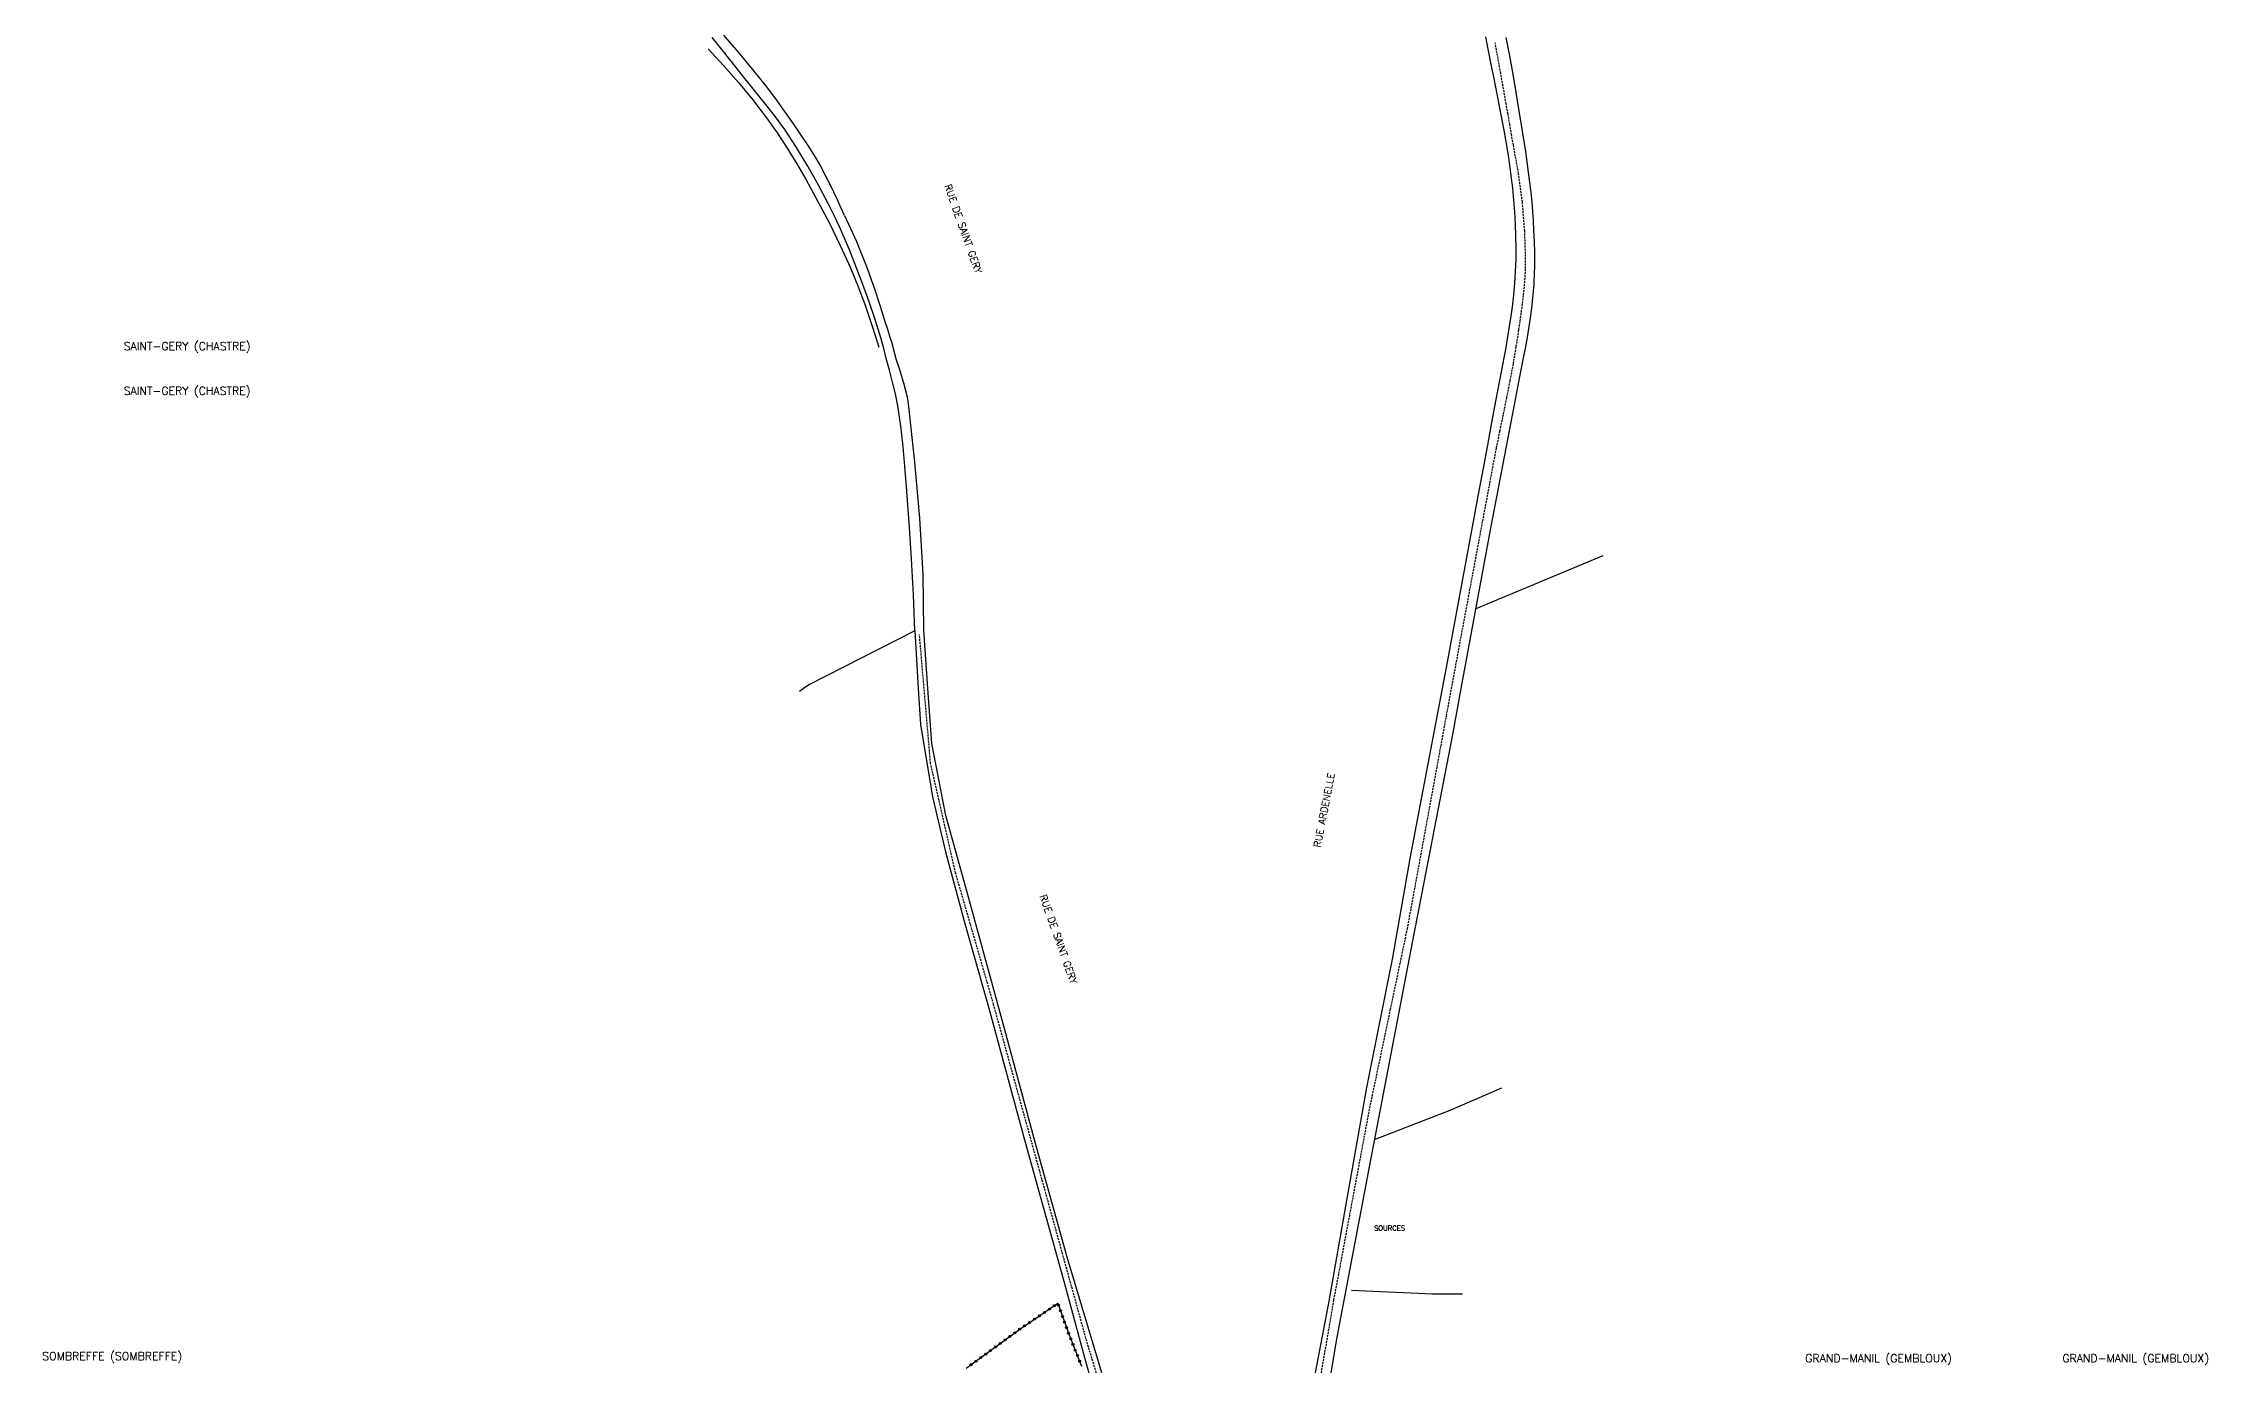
# Model space of a CAD drawing. Header units: millimetres. Extents: x 168000 to 169000, y 139000 to 140000.
# Drawn here: x 168008 to 168549, y 139000 to 139332 of the extents above; entities that cross this region are included whole.
import ezdxf
from ezdxf.enums import TextEntityAlignment as Align

# ---------------------------------------------------------------- set-up
doc = ezdxf.new("R2010")
doc.units = ezdxf.units.MM
doc.linetypes.add('DASHED', pattern=[0.75, 0.5, -0.25])
doc.layers.get('0').update_dxf_attribs({"linetype": 'CONTINUOUS'})
for name, color, linetype in [('W0001', 6, 'DASHED'), ('W0008', 7, 'CONTINUOUS'), ('W0071', 7, 'CONTINUOUS'), ('W0211', 2, 'CONTINUOUS'), ('W0323', 7, 'CONTINUOUS'), ('W0330', 7, 'CONTINUOUS'), ('W0980', 7, 'CONTINUOUS'), ('W0988', 4, 'CONTINUOUS'), ('W0989', 7, 'CONTINUOUS')]:
    doc.layers.add(name, color=color, linetype=linetype)
doc.styles.get("Standard").update_dxf_attribs({"font": 'romans.shx', "width": 0.85})

# ---------------------------------------------------------------- blocks, each defined once
blk = doc.blocks.new('t323o')
at = {"color": 0, "linetype": 'Continuous'}
for radius in [0.25, 0.15]:
    blk.add_circle((0, 0), radius, dxfattribs=at)

msp = doc.modelspace()

# ---------------------------------------------------------------- linework, layer by layer
at = {"layer": 'W0001'}
for points in [[(168373.51, 139317.16), (168372.16, 139324.76), (168370.77, 139332.36)], [(168359.86, 139171), (168362.45, 139184.98), (168365.06, 139198.96), (168367.67, 139212.93), (168370.29, 139226.9), (168371.11, 139231.13), (168371.96, 139235.34), (168372.82, 139239.55), (168373.69, 139243.77), (168374.53, 139247.99), (168375.32, 139252.21), (168376.05, 139256.46), (168376.71, 139260.71), (168377.01, 139262.88), (168377.32, 139265.06), (168377.6, 139267.24), (168377.86, 139269.42), (168378.08, 139271.61), (168378.25, 139273.8), (168378.35, 139276), (168378.38, 139278.2), (168378.15, 139285.41), (168377.56, 139292.6), (168376.61, 139299.75), (168375.31, 139306.85), (168374.86, 139309.43), (168374.42, 139312.01), (168373.97, 139314.58), (168373.51, 139317.16)], [(168228.01, 139171), (168226.85, 139184.47)], [(168271.06, 139000), (168269.09, 139006.45), (168269.07, 139006.4), (168245.37, 139092.05), (168235.88, 139124.94), (168229.63, 139152.29), (168228.01, 139171)], [(168344.6, 139090.82), (168348.83, 139110.98), (168358.15, 139161.75), (168358.58, 139164.07), (168359, 139166.38), (168359.43, 139168.69), (168359.86, 139171)], [(168327.33, 139000), (168330.46, 139018.2), (168339.43, 139066.22), (168344.6, 139090.82)]]:
    msp.add_lwpolyline(points, dxfattribs=at)
at = {"layer": 'W0008'}
for points in [[(168368.35, 139333.89), (168369.04, 139330.41), (168369.72, 139326.93), (168370.39, 139323.46), (168371.24, 139319.14), (168372.1, 139314.83), (168372.93, 139310.52), (168373.68, 139306.19), (168374.08, 139303.66), (168374.45, 139301.12), (168374.78, 139298.58), (168375.06, 139296.04), (168375.34, 139293.06), (168375.58, 139290.08), (168375.76, 139287.09), (168375.87, 139284.1), (168375.91, 139281.15), (168375.89, 139278.2), (168375.8, 139275.25), (168375.62, 139272.31), (168375.35, 139269.35), (168374.99, 139266.4), (168374.57, 139263.47), (168374.13, 139260.54), (168373.4, 139256.2), (168372.59, 139251.88), (168371.75, 139247.56), (168370.93, 139243.24), (168369.87, 139237.52), (168368.81, 139231.8), (168367.75, 139226.09), (168366.68, 139220.37)], [(168377.79, 139253.22), (168378.33, 139255.96), (168378.82, 139258.71), (168379.26, 139261.48), (168379.65, 139264.25), (168379.82, 139265.5), (168379.97, 139266.74), (168380.11, 139268), (168380.25, 139269.25), (168380.36, 139270.5), (168380.47, 139271.76), (168380.55, 139273.01), (168380.61, 139274.27), (168380.68, 139277.09), (168380.66, 139279.91), (168380.58, 139282.73), (168380.46, 139285.55), (168380.34, 139287.9), (168380.18, 139290.25), (168379.99, 139292.59), (168379.75, 139294.93), (168379.13, 139300.07), (168378.41, 139305.19), (168377.62, 139310.3), (168376.8, 139315.4), (168376.04, 139319.99), (168375.24, 139324.56), (168374.39, 139329.14), (168373.51, 139333.7)], [(168362.3, 139171), (168369.65, 139211.11), (168377.76, 139253.22)], [(168366.68, 139220.37), (168358.52, 139176.29)], [(168225.73, 139185.42), (168226.56, 139171)], [(168228.98, 139171), (168227.97, 139185.56)], [(168358.52, 139176.29), (168357.52, 139171)], [(168226.56, 139171), (168227.08, 139162), (168230.14, 139143.97), (168233.33, 139130.16), (168238.16, 139112.28), (168244.34, 139090.5), (168253.1, 139058.18), (168262.91, 139022.86), (168268.35, 139002.92), (168269.2, 139000)], [(168239.09, 139118.86), (168233.43, 139139.26), (168229.95, 139157.22), (168228.98, 139171)], [(168357.52, 139171), (168349.43, 139128.53), (168345.08, 139103.77)], [(168360.26, 139159.89), (168362.3, 139171)], [(168329.74, 139000), (168331.29, 139008.85), (168339.73, 139053.59), (168349.74, 139105.78), (168360.26, 139159.89)], [(168272.45, 139000), (168263.77, 139028.89), (168256.14, 139056.39), (168248.22, 139085.67), (168239.09, 139118.86)], [(168345.08, 139103.77), (168338.62, 139071.27), (168333.6, 139043.04), (168329.16, 139017.88), (168325.78, 139000)]]:
    msp.add_lwpolyline(points, dxfattribs=at)
at = {"layer": 'W0071'}
for points in [[(168225.73, 139185.42), (168225.36, 139194.42), (168224.89, 139203.41), (168224.31, 139212.4), (168223.62, 139221.38), (168223.2, 139226.45), (168222.75, 139231.53), (168222.19, 139236.6), (168221.43, 139241.64), (168220.84, 139244.64), (168220.12, 139247.61), (168219.34, 139250.56), (168218.56, 139253.51), (168217.91, 139255.95), (168217.24, 139258.39), (168216.54, 139260.83), (168215.78, 139263.24), (168214.29, 139267.63), (168212.71, 139272), (168211.06, 139276.33), (168209.32, 139280.63), (168208.1, 139283.53), (168206.84, 139286.4), (168205.52, 139289.25), (168204.11, 139292.06), (168201.57, 139296.84), (168198.92, 139301.55), (168196.13, 139306.19), (168193.18, 139310.73), (168190.89, 139313.91), (168188.46, 139316.99), (168185.98, 139320.02), (168183.52, 139323.06), (168180.69, 139326.63), (168177.84, 139330.19), (168174.99, 139333.75)], [(168208.09, 139289.26), (168207.23, 139291.2), (168206.35, 139293.12), (168205.44, 139295.04), (168204.51, 139296.94), (168203.64, 139298.67), (168202.75, 139300.4), (168201.83, 139302.11), (168200.86, 139303.79), (168199.04, 139306.7), (168197.14, 139309.55), (168195.19, 139312.37), (168193.22, 139315.18), (168192.11, 139316.74), (168190.99, 139318.3), (168189.85, 139319.84), (168188.68, 139321.36), (168185.17, 139325.73), (168181.6, 139330.05), (168177.95, 139334.3)], [(168208.09, 139289.26), (168209.62, 139286.01), (168211.09, 139282.74), (168212.48, 139279.43), (168213.79, 139276.09), (168214.81, 139273.27), (168215.75, 139270.42), (168216.66, 139267.57), (168217.58, 139264.71), (168218.21, 139262.76), (168218.84, 139260.8), (168219.46, 139258.84), (168220.08, 139256.88)], [(168227.97, 139185.56), (168227.74, 139199.59), (168226.91, 139213.6), (168225.67, 139227.56), (168224.2, 139241.49), (168223.9, 139243.48), (168223.48, 139245.43), (168222.95, 139247.36), (168222.36, 139249.27), (168221.75, 139251.16), (168221.14, 139253.05), (168220.58, 139254.95), (168220.08, 139256.88)]]:
    msp.add_lwpolyline(points, dxfattribs=at)
at = {"layer": 'W0211'}
msp.add_lwpolyline([(168174.04, 139330.85), (168177.9, 139326.73), (168181.61, 139322.49), (168185.19, 139318.12), (168188.61, 139313.63), (168191.26, 139309.88), (168193.78, 139306.03), (168196.18, 139302.12), (168198.49, 139298.15), (168201.47, 139292.76), (168204.33, 139287.29), (168207.04, 139281.74), (168209.57, 139276.11), (168211.57, 139271.24), (168213.42, 139266.31), (168215.12, 139261.32), (168216.67, 139256.29)], dxfattribs=at)
at = {"layer": 'W0323'}
msp.add_lwpolyline([(168238.56, 139001.13), (168251.9, 139010.86), (168261.44, 139017.34), (168264.26, 139009.46), (168267.37, 139001.66)], dxfattribs=at)
at = {"layer": 'W0330'}
for points in [[(168397.67, 139204.18), (168365.9, 139190.93)], [(168225.73, 139185.42), (168199.16, 139171.91), (168197.9, 139171)], [(168197.9, 139171), (168196.88, 139170.27)], [(168340.63, 139058.3), (168359.5, 139065.63), (168372.41, 139071.18)], [(168334.85, 139020.65), (168355.06, 139019.74), (168362.63, 139019.69)]]:
    msp.add_lwpolyline(points, dxfattribs=at)

# ---------------------------------------------------------------- block references
at = {"layer": 'W0323'}
for p, rotation in [((168256.85, 139014.22), 34.16329607337544), ((168258.09, 139015.07), 34.16329607337544), ((168259.33, 139015.91), 34.16329607337544), ((168260.57, 139016.75), 34.16329607337544), ((168261.59, 139016.91), 289.7103386343739), ((168262.1, 139015.5), 289.7103386343739), ((168262.6, 139014.08), 289.7103386343739), ((168249.46, 139009.09), 36.12547137132788), ((168250.67, 139009.97), 36.12547137132788), ((168251.89, 139010.85), 36.12547137132788), ((168253.13, 139011.7), 34.16329607337544), ((168254.37, 139012.54), 34.16329607337544), ((168255.61, 139013.38), 34.16329607337544), ((168263.11, 139012.67), 289.7103386343739), ((168263.62, 139011.26), 289.7103386343739), ((168264.12, 139009.85), 289.7103386343739), ((168242.19, 139003.78), 36.12547137132788), ((168243.4, 139004.66), 36.12547137132788), ((168244.62, 139005.55), 36.12547137132788), ((168245.83, 139006.43), 36.12547137132788), ((168247.04, 139007.32), 36.12547137132788), ((168248.25, 139008.2), 36.12547137132788), ((168264.66, 139008.45), 291.7703369499034), ((168265.22, 139007.06), 291.7703369499034), ((168265.78, 139005.66), 291.7703369499034), ((168266.33, 139004.27), 291.7703369499034), ((168239.77, 139002.01), 36.12547137132788), ((168240.98, 139002.9), 36.12547137132788), ((168266.89, 139002.88), 291.7703369499034)]:
    msp.add_blockref('t323o', p, dxfattribs=dict(at, rotation=rotation))

# ---------------------------------------------------------------- texts
at = {"layer": 'W0980'}
for s, p in [('SAINT-GERY (CHASTRE)', (168043.77, 139256.43)), ('SAINT-GERY (CHASTRE)', (168043.77, 139245.26)), ('SOMBREFFE (SOMBREFFE)', (168025.05, 139004)), ('GRAND-MANIL (GEMBLOUX)', (168466.62, 139003.47)), ('GRAND-MANIL (GEMBLOUX)', (168530.88, 139003.47))]:
    msp.add_text(s, height=2, dxfattribs=at).set_placement(p, align=Align.MIDDLE)
at = {"layer": 'W0988'}
msp.add_text('SOURCES', height=1.25, dxfattribs=at).set_placement((168340.49, 139035.51))
at = {"layer": 'W0989'}
for s, rotation, p in [('RUE DE SAINT GERY', 289.4127, (168233.08, 139296.66)), ('RUE ARDENELLE', 79.0596, (168327.09, 139131.18)), ('RUE DE SAINT GERY', 289.4127, (168256.88, 139119.13))]:
    msp.add_text(s, height=1.75, rotation=rotation, dxfattribs=at).set_placement(p)

doc.saveas('drawing.dxf')
